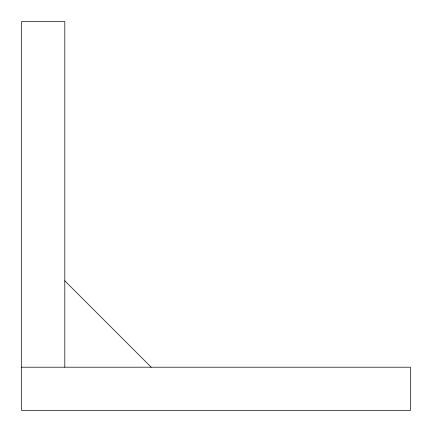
<?xml version="1.0" encoding="UTF-8"?>
<svg xmlns="http://www.w3.org/2000/svg" width="432" height="432" viewBox="0 0 432 432"><rect width="100%" height="100%" fill="white"/><g stroke="black" fill="none" stroke-linecap="round" stroke-linejoin="round"><path stroke-width="0.65" d="M21.6 367.2L410.4 367.2L410.4 410.4L21.6 410.4L21.6 21.6L64.8 21.6L64.8 367.2M64.8 280.8L151.2 367.2"/></g></svg>
